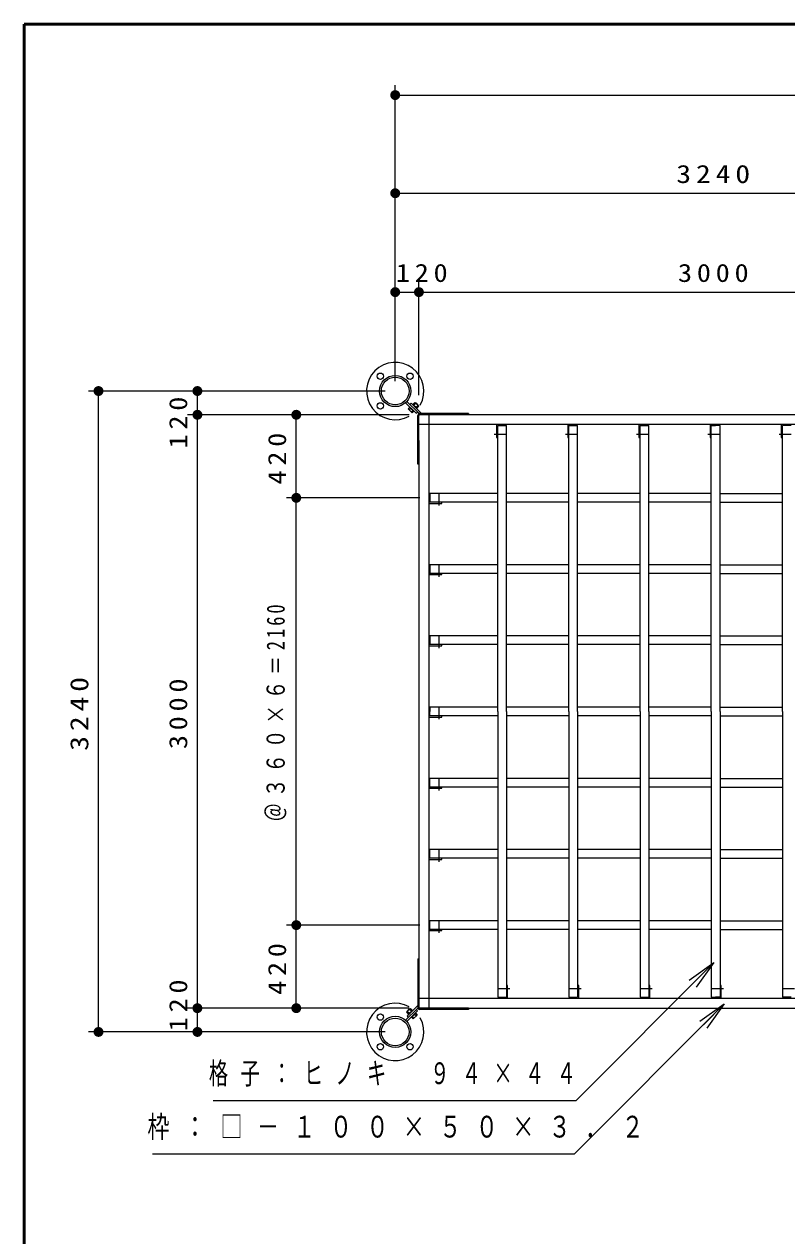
# Model space of a CAD drawing. Units: millimetres on the paper, scale 1:50. Extents: x -365 to 10, y -38 to 257.
# Drawn here: x -365 to -287.9, y 134.5 to 257 of the extents above; entities that cross this region are included whole.
import ezdxf

# ---------------------------------------------------------------- set-up
doc = ezdxf.new("R2010")
doc.units = ezdxf.units.MM
doc.linetypes.add('USER2', pattern=[6, 3, -1, 1, -1])
doc.layers.add('LY_1', color=7, linetype='Continuous', lineweight=25)
doc.layers.add('LY_2', color=7, linetype='Continuous', lineweight=13)
doc.styles.add('ＭＳ ゴシック', font='')
doc.styles.get('ＭＳ ゴシック').set_extended_font_data('MS Gothic')

# ---------------------------------------------------------------- blocks, each defined once
blk = doc.blocks.new('filled_dot')
at = {"color": 0, "linetype": 'Continuous', "lineweight": -2, "const_width": 1.25}
blk.add_lwpolyline([(-0.625, 0, 1), (0.625, 0, 1)], format="xyb", close=True, dxfattribs=at)

msp = doc.modelspace()

# ---------------------------------------------------------------- linework, layer by layer
at = {"layer": 'LY_1', "lineweight": 13}
for p, q in [((-327.491, 220.914), (-327.491, 250.836)), ((-327.491, 249.836), (-197.891, 249.836)), ((-327.491, 220.914), (-327.491, 240.914)), ((-327.491, 239.914), (-262.691, 239.914)), ((-325.091, 219.495), (-325.091, 230.914)), ((-327.491, 229.914), (-321.601, 229.914)), ((-325.091, 229.914), (-265.091, 229.914)), ((-328.491, 219.914), (-358.491, 219.914)), ((-357.491, 155.114), (-357.491, 219.914)), ((-347.491, 213.993), (-347.491, 219.914)), ((-327.072, 217.514), (-348.491, 217.514)), ((-347.491, 157.514), (-347.491, 217.514)), ((-326.091, 217.514), (-338.491, 217.514)), ((-337.491, 209.114), (-337.491, 217.514)), ((-324.991, 209.114), (-338.491, 209.114)), ((-337.491, 165.914), (-337.491, 209.114)), ((-324.991, 165.914), (-338.491, 165.914)), ((-337.491, 157.514), (-337.491, 165.914)), ((-297.754, 160.359), (-295.279, 162.127)), ((-295.279, 162.127), (-297.4, 160.005)), ((-295.279, 162.127), (-297.047, 159.652)), ((-347.491, 155.114), (-347.491, 161.003)), ((-327.072, 157.514), (-348.491, 157.514)), ((-326.091, 157.514), (-338.491, 157.514)), ((-296.687, 156.197), (-294.214, 157.967)), ((-294.214, 157.967), (-296.333, 155.843)), ((-294.214, 157.967), (-295.979, 155.49)), ((-328.491, 155.114), (-358.491, 155.114))]:
    msp.add_line(p, q, dxfattribs=at)
at = {"layer": 'LY_1'}
for p, q in [((-326.439, 218.734), (-325.367, 217.662)), ((-326.312, 218.862), (-325.083, 217.634)), ((-326.034, 218.239), (-326.175, 218.098)), ((-325.779, 217.702), (-326.175, 218.098)), ((-325.949, 218.154), (-326.091, 218.013)), ((-326.003, 218.298), (-326.048, 218.253)), ((-325.624, 217.829), (-326.048, 218.253)), ((-326.017, 218.567), (-325.89, 218.694)), ((-325.89, 218.694), (-324.829, 217.634)), ((-325.748, 218.553), (-325.703, 218.598)), ((-325.279, 218.174), (-325.703, 218.598)), ((-325.689, 218.584), (-325.505, 218.768)), ((-325.604, 218.499), (-325.384, 218.72)), ((-325.109, 218.372), (-325.505, 218.768)), ((-325.157, 218.494), (-325.384, 218.72)), ((-325.378, 218.273), (-325.157, 218.494)), ((-325.324, 218.129), (-325.279, 218.174)), ((-325.293, 218.188), (-325.109, 218.372)), ((-325.723, 217.928), (-325.864, 217.786)), ((-325.638, 217.843), (-325.779, 217.702)), ((-325.579, 217.874), (-325.624, 217.829)), ((-325.367, 217.662), (-325.239, 217.789)), ((-325.211, 212.514), (-325.211, 217.454)), ((-325.091, 212.514), (-325.091, 217.454)), ((-320.091, 217.634), (-325.031, 217.634)), ((-320.091, 217.514), (-325.031, 217.514)), ((-324.091, 217.634), (-324.091, 157.514)), ((-267.691, 217.514), (-322.491, 217.514)), ((-320.091, 217.634), (-320.091, 217.514)), ((-265.091, 216.514), (-325.091, 216.514)), ((-317.251, 216.514), (-317.251, 215.214)), ((-317.131, 216.414), (-316.251, 216.414)), ((-317.131, 187.514), (-317.131, 216.414)), ((-316.251, 187.514), (-316.251, 216.414)), ((-310.051, 216.514), (-310.051, 215.214)), ((-309.931, 216.414), (-309.051, 216.414)), ((-309.931, 187.514), (-309.931, 216.414)), ((-309.051, 187.514), (-309.051, 216.414)), ((-302.851, 216.514), (-302.851, 215.214)), ((-302.731, 216.414), (-301.851, 216.414)), ((-302.731, 187.514), (-302.731, 216.414)), ((-301.851, 187.514), (-301.851, 216.414)), ((-295.651, 216.514), (-295.651, 215.214)), ((-295.531, 216.414), (-295.091, 216.414)), ((-295.531, 187.514), (-295.531, 216.414)), ((-294.651, 216.414), (-295.091, 216.414)), ((-294.651, 187.514), (-294.651, 216.414)), ((-288.451, 216.514), (-288.451, 215.214)), ((-287.451, 216.414), (-288.331, 216.414)), ((-288.331, 187.514), (-288.331, 216.414)), ((-325.091, 214.914), (-325.091, 160.114)), ((-317.251, 215.214), (-317.131, 215.214)), ((-310.051, 215.214), (-309.931, 215.214)), ((-302.851, 215.214), (-302.731, 215.214)), ((-295.651, 215.214), (-295.531, 215.214)), ((-288.451, 215.214), (-288.331, 215.214)), ((-325.091, 212.514), (-325.211, 212.514)), ((-317.131, 209.554), (-323.991, 209.554)), ((-323.991, 209.554), (-323.991, 208.674)), ((-309.931, 209.554), (-316.251, 209.554)), ((-302.731, 209.554), (-309.051, 209.554)), ((-295.531, 209.554), (-301.851, 209.554)), ((-294.651, 209.554), (-288.331, 209.554)), ((-324.091, 208.554), (-322.791, 208.554)), ((-317.131, 208.674), (-323.991, 208.674)), ((-322.791, 208.554), (-322.791, 208.674)), ((-309.931, 208.674), (-316.251, 208.674)), ((-302.731, 208.674), (-309.051, 208.674)), ((-295.531, 208.674), (-301.851, 208.674)), ((-294.651, 208.674), (-288.331, 208.674)), ((-317.131, 202.354), (-323.991, 202.354)), ((-323.991, 202.354), (-323.991, 201.474)), ((-309.931, 202.354), (-316.251, 202.354)), ((-302.731, 202.354), (-309.051, 202.354)), ((-295.531, 202.354), (-301.851, 202.354)), ((-294.651, 202.354), (-288.331, 202.354)), ((-324.091, 201.354), (-322.791, 201.354)), ((-317.131, 201.474), (-323.991, 201.474)), ((-322.791, 201.354), (-322.791, 201.474)), ((-309.931, 201.474), (-316.251, 201.474)), ((-302.731, 201.474), (-309.051, 201.474)), ((-295.531, 201.474), (-301.851, 201.474)), ((-294.651, 201.474), (-288.331, 201.474)), ((-317.131, 195.154), (-323.991, 195.154)), ((-323.991, 195.154), (-323.991, 194.274)), ((-309.931, 195.154), (-316.251, 195.154)), ((-302.731, 195.154), (-309.051, 195.154)), ((-295.531, 195.154), (-301.851, 195.154)), ((-294.651, 195.154), (-288.331, 195.154)), ((-324.091, 194.154), (-322.791, 194.154)), ((-317.131, 194.274), (-323.991, 194.274)), ((-322.791, 194.154), (-322.791, 194.274)), ((-309.931, 194.274), (-316.251, 194.274)), ((-302.731, 194.274), (-309.051, 194.274)), ((-295.531, 194.274), (-301.851, 194.274)), ((-294.651, 194.274), (-288.331, 194.274)), ((-317.131, 187.954), (-323.991, 187.954)), ((-323.991, 187.954), (-323.991, 187.514)), ((-323.991, 187.074), (-323.991, 187.514)), ((-317.131, 187.514), (-317.131, 158.614)), ((-309.931, 187.954), (-316.251, 187.954)), ((-316.251, 187.514), (-316.251, 158.614)), ((-309.931, 187.514), (-309.931, 158.614)), ((-302.731, 187.954), (-309.051, 187.954)), ((-309.051, 187.514), (-309.051, 158.614)), ((-302.731, 187.514), (-302.731, 158.614)), ((-295.531, 187.954), (-301.851, 187.954)), ((-301.851, 187.514), (-301.851, 158.614)), ((-295.531, 187.514), (-295.531, 158.614)), ((-294.651, 187.954), (-288.331, 187.954)), ((-294.651, 187.514), (-294.651, 158.614)), ((-288.331, 187.514), (-288.331, 158.614)), ((-324.091, 186.954), (-322.791, 186.954)), ((-317.131, 187.074), (-323.991, 187.074)), ((-322.791, 186.954), (-322.791, 187.074)), ((-309.931, 187.074), (-316.251, 187.074)), ((-302.731, 187.074), (-309.051, 187.074)), ((-295.531, 187.074), (-301.851, 187.074)), ((-294.651, 187.074), (-288.331, 187.074)), ((-317.131, 180.754), (-323.991, 180.754)), ((-323.991, 179.874), (-323.991, 180.754)), ((-309.931, 180.754), (-316.251, 180.754)), ((-302.731, 180.754), (-309.051, 180.754)), ((-295.531, 180.754), (-301.851, 180.754)), ((-294.651, 180.754), (-288.331, 180.754)), ((-324.091, 179.754), (-322.791, 179.754)), ((-317.131, 179.874), (-323.991, 179.874)), ((-322.791, 179.754), (-322.791, 179.874)), ((-309.931, 179.874), (-316.251, 179.874)), ((-302.731, 179.874), (-309.051, 179.874)), ((-295.531, 179.874), (-301.851, 179.874)), ((-294.651, 179.874), (-288.331, 179.874)), ((-317.131, 173.554), (-323.991, 173.554)), ((-323.991, 172.674), (-323.991, 173.554)), ((-309.931, 173.554), (-316.251, 173.554)), ((-302.731, 173.554), (-309.051, 173.554)), ((-295.531, 173.554), (-301.851, 173.554)), ((-294.651, 173.554), (-288.331, 173.554)), ((-324.091, 172.554), (-322.791, 172.554)), ((-317.131, 172.674), (-323.991, 172.674)), ((-322.791, 172.554), (-322.791, 172.674)), ((-309.931, 172.674), (-316.251, 172.674)), ((-302.731, 172.674), (-309.051, 172.674)), ((-295.531, 172.674), (-301.851, 172.674)), ((-294.651, 172.674), (-288.331, 172.674)), ((-317.131, 166.354), (-323.991, 166.354)), ((-323.991, 165.474), (-323.991, 166.354)), ((-317.131, 165.474), (-323.991, 165.474)), ((-322.791, 165.354), (-322.791, 165.474)), ((-309.931, 166.354), (-316.251, 166.354)), ((-309.931, 165.474), (-316.251, 165.474)), ((-302.731, 166.354), (-309.051, 166.354)), ((-302.731, 165.474), (-309.051, 165.474)), ((-295.531, 166.354), (-301.851, 166.354)), ((-295.531, 165.474), (-301.851, 165.474)), ((-294.651, 166.354), (-288.331, 166.354)), ((-294.651, 165.474), (-288.331, 165.474)), ((-324.091, 165.354), (-322.791, 165.354)), ((-325.211, 162.514), (-325.091, 162.514)), ((-325.211, 162.514), (-325.211, 157.574)), ((-325.091, 162.514), (-325.091, 157.574)), ((-316.131, 159.814), (-316.251, 159.814)), ((-316.131, 158.514), (-316.131, 159.814)), ((-308.931, 159.814), (-309.051, 159.814)), ((-308.931, 158.514), (-308.931, 159.814)), ((-301.731, 159.814), (-301.851, 159.814)), ((-301.731, 158.514), (-301.731, 159.814)), ((-294.531, 159.814), (-294.651, 159.814)), ((-294.531, 158.514), (-294.531, 159.814)), ((-325.091, 158.514), (-265.091, 158.514)), ((-317.131, 158.614), (-316.251, 158.614)), ((-309.931, 158.614), (-309.051, 158.614)), ((-302.731, 158.614), (-301.851, 158.614)), ((-295.531, 158.614), (-295.091, 158.614)), ((-294.651, 158.614), (-295.091, 158.614)), ((-287.451, 158.614), (-288.331, 158.614)), ((-326.439, 156.293), (-325.211, 157.521)), ((-325.949, 157.495), (-326.345, 157.099)), ((-326.161, 156.915), (-326.345, 157.099)), ((-326.312, 156.165), (-325.239, 157.238)), ((-326.071, 157.447), (-326.297, 157.221)), ((-326.076, 157), (-326.297, 157.221)), ((-326.272, 156.715), (-325.211, 157.775)), ((-325.751, 157.325), (-326.175, 156.901)), ((-326.13, 156.856), (-326.175, 156.901)), ((-325.85, 157.226), (-326.071, 157.447)), ((-325.765, 157.311), (-325.949, 157.495)), ((-325.406, 156.98), (-325.83, 156.556)), ((-325.706, 157.28), (-325.751, 157.325)), ((-325.279, 156.825), (-325.675, 156.429)), ((-325.505, 156.881), (-325.364, 156.74)), ((-325.451, 157.026), (-325.406, 156.98)), ((-325.42, 156.966), (-325.279, 156.825)), ((-325.239, 157.238), (-325.367, 157.365)), ((-320.091, 157.514), (-325.031, 157.514)), ((-320.091, 157.394), (-325.031, 157.394)), ((-322.491, 157.514), (-267.691, 157.514)), ((-320.091, 157.514), (-320.091, 157.394)), ((-326.144, 156.587), (-326.272, 156.715)), ((-325.876, 156.601), (-325.83, 156.556)), ((-325.816, 156.57), (-325.675, 156.429)), ((-325.731, 156.655), (-325.59, 156.514))]:
    msp.add_line(p, q, dxfattribs=at)
at = {"layer": 'LY_1', "linetype": 'USER2', "lineweight": 13}
for p, q in [((-316.251, 215.514), (-317.477, 215.514)), ((-309.051, 215.514), (-310.277, 215.514)), ((-301.851, 215.514), (-303.077, 215.514)), ((-294.651, 215.514), (-295.877, 215.514)), ((-287.451, 215.514), (-288.677, 215.514)), ((-323.091, 209.554), (-323.091, 208.327)), ((-323.091, 202.354), (-323.091, 201.127)), ((-323.091, 195.154), (-323.091, 193.927)), ((-323.091, 187.954), (-323.091, 186.727)), ((-323.091, 180.754), (-323.091, 179.527)), ((-323.091, 173.554), (-323.091, 172.327)), ((-323.091, 166.354), (-323.091, 165.127)), ((-317.131, 159.514), (-315.905, 159.514)), ((-309.931, 159.514), (-308.705, 159.514)), ((-302.731, 159.514), (-301.505, 159.514)), ((-295.531, 159.514), (-294.305, 159.514)), ((-288.331, 159.514), (-287.105, 159.514))]:
    msp.add_line(p, q, dxfattribs=at)
at = {"layer": 'LY_1', "lineweight": 13}
for points in [[(-295.279, 162.127), (-309.242, 148.163), (-345.892, 148.163)], [(-294.214, 157.967), (-309.381, 142.765), (-352.03, 142.765)]]:
    msp.add_lwpolyline(points, dxfattribs=at)
at = {"layer": 'LY_1'}
for centre, radius in [((-328.991, 221.414), 0.32), ((-325.991, 221.414), 0.32), ((-327.491, 219.914), 1.58), ((-327.491, 219.914), 1.398), ((-328.991, 218.414), 0.32), ((-328.991, 156.614), 0.32), ((-327.491, 155.114), 1.58), ((-327.491, 155.114), 1.398), ((-328.991, 153.614), 0.32), ((-325.991, 153.614), 0.32)]:
    msp.add_circle(centre, radius, dxfattribs=at)
for centre, radius, start, end in [((-327.491, 219.914), 2.9, 330.70955, 299.29045), ((-325.031, 217.454), 0.18, 90, 180), ((-325.031, 217.454), 0.06, 90, 180), ((-327.491, 155.114), 2.9, 60.70955, 29.29045), ((-325.031, 157.574), 0.18, 180, 270), ((-325.031, 157.574), 0.06, 180, 270)]:
    msp.add_arc(centre, radius, start, end, dxfattribs=at)
at = {"layer": 'LY_2', "lineweight": 50}
for p, q in [((0, 257), (-365, 257)), ((-365, 257), (-365, 0))]:
    msp.add_line(p, q, dxfattribs=at)

# ---------------------------------------------------------------- block references
at = {"layer": 'LY_1', "lineweight": 13, "xscale": 0.4, "yscale": 0.4}
for p in [(-327.491, 249.836), (-327.491, 239.914), (-327.491, 229.914), (-325.091, 229.914)]:
    msp.add_blockref('filled_dot', p, dxfattribs=at)
for p, rotation in [((-325.091, 229.914), 180), ((-357.491, 219.914), 270), ((-347.491, 219.914), 270), ((-347.491, 217.514), 270), ((-347.491, 217.514), 90), ((-337.491, 217.514), 270), ((-337.491, 209.114), 270), ((-337.491, 209.114), 90), ((-337.491, 165.914), 270), ((-337.491, 165.914), 90), ((-347.491, 157.514), 270), ((-347.491, 157.514), 90), ((-337.491, 157.514), 90), ((-357.491, 155.114), 90), ((-347.491, 155.114), 90)]:
    msp.add_blockref('filled_dot', p, dxfattribs=dict(at, rotation=rotation))

# ---------------------------------------------------------------- texts
at = {"layer": 'LY_1', "style": 'ＭＳ ゴシック'}
for s, insert, char_height, attachment_point in [('\\T1.33;\\W1.2;3240', (-295.091, 240.914), 1.833, 8), ('\\T1.33;\\W1.15;120', (-324.57, 230.914), 1.833, 8), ('\\T1.33;\\W1.15;3000', (-295.091, 230.914), 1.833, 8), ('\\T1.64;\\W0.65;格子：ヒノキ\u3000９４×４４', (-346.333, 150.813), 2.199, 4), ('\\T1.64;\\W0.75;枠：□－１００×５０×３．２', (-352.549, 145.415), 2.199, 4)]:
    msp.add_mtext(s, dxfattribs=dict(at, insert=insert, char_height=char_height, attachment_point=attachment_point))
at = {"layer": 'LY_1', "char_height": 1.833, "attachment_point": 8, "rotation": 90, "style": 'ＭＳ ゴシック'}
for s, insert in [('\\T1.33;\\W1.15;120', (-348.491, 216.962)), ('\\T1.33;\\W1.15;420', (-338.491, 213.314)), ('\\T1.32;\\W0.75;＠３６０×６＝2160', (-338.491, 187.514)), ('\\T1.33;\\W1.2;3240', (-358.491, 187.514)), ('\\T1.33;\\W1.15;3000', (-348.491, 187.514)), ('\\T1.33;\\W1.15;420', (-338.491, 161.714)), ('\\T1.33;\\W1.15;120', (-348.491, 158.035))]:
    msp.add_mtext(s, dxfattribs=dict(at, insert=insert))

doc.saveas('drawing.dxf')
